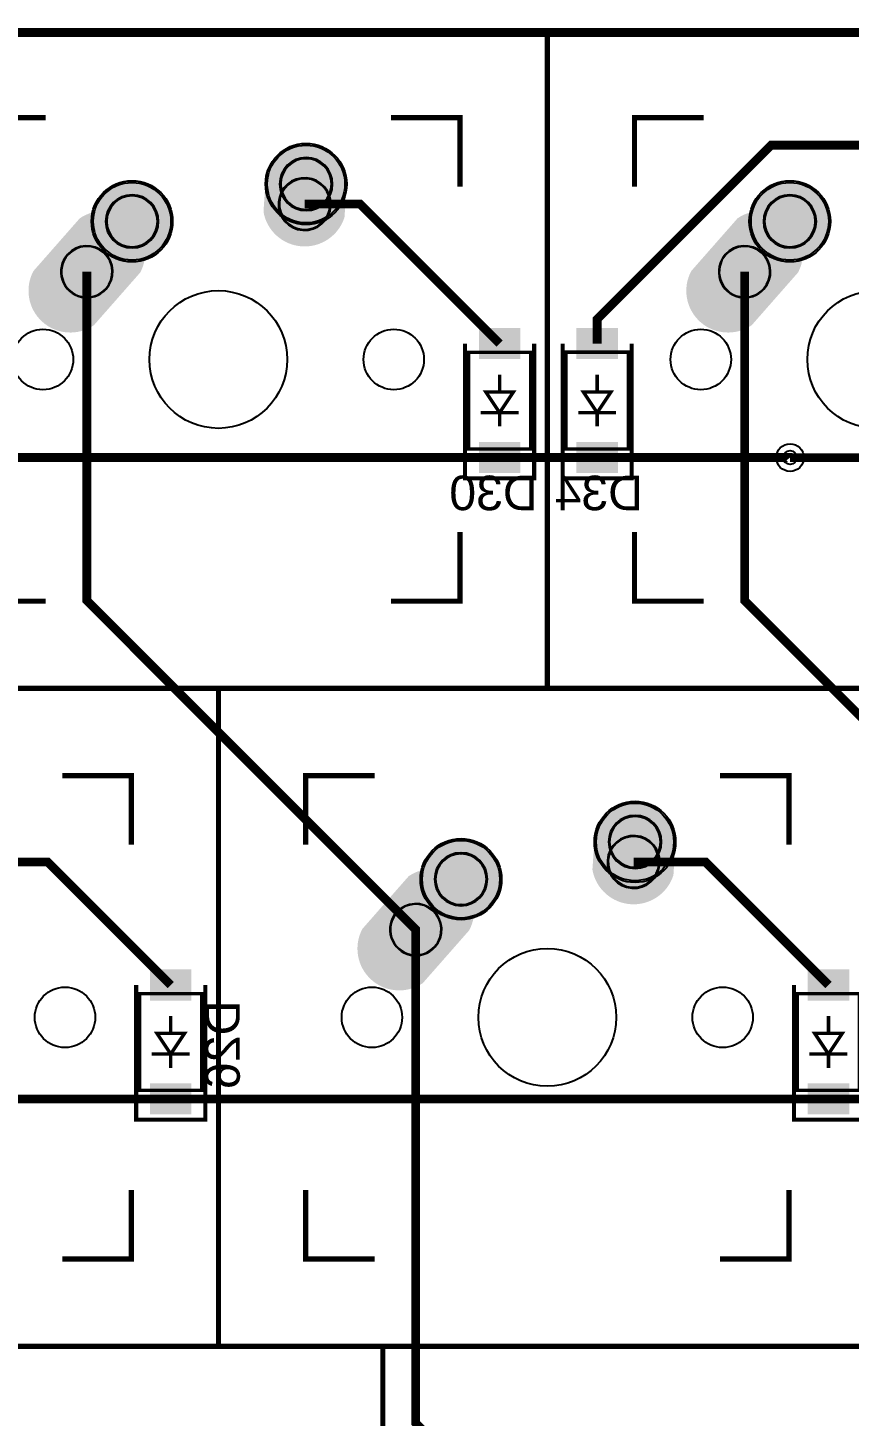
# Model space of a CAD drawing. Header units: millimetres. Extents: x 54 to 360, y -175 to -73.
# Drawn here: x 172.86 to 196.66, y -119.58 to -79.38 of the extents above; entities that cross this region are included whole.
import ezdxf

# ---------------------------------------------------------------- set-up
doc = ezdxf.new("R2010")
doc.units = ezdxf.units.MM
for name, color, linetype, true_color in [('BoardOutline', 7, 'Continuous', 0xff00ff), ('BottomLayer', 7, 'Continuous', 0x0000ff), ('BottomSilkLayer', 7, 'Continuous', 0x808000), ('BottomSolderMaskLayer', 7, 'Continuous', 0xaa00ff), ('Document', 7, 'Continuous', 0xffffff), ('Hole', 7, 'Continuous', 0x222222), ('Multi-Layer', 7, 'Continuous', 0xc0c0c0), ('TopLayer', 7, 'Continuous', 0xff0000), ('TopSolderMaskLayer', 7, 'Continuous', 0x800080)]:
    doc.layers.add(name, color=color, linetype=linetype, true_color=true_color)
doc.styles.get("Standard").update_dxf_attribs({"font": 'arial.ttf'})

msp = doc.modelspace()

# ---------------------------------------------------------------- hatches: boundary and pattern name
at = {"layer": 'BottomLayer'}
for points in [[(185.930794, -88.970866), (185.930794, -88.070944), (187.130944, -88.070944), (187.130944, -88.970866)], [(188.756544, -88.96985), (188.756544, -88.069928), (189.956694, -88.069928), (189.956694, -88.96985)], [(185.930794, -92.27083400000001), (185.930794, -91.370912), (187.130944, -91.370912), (187.130944, -92.27083400000001)], [(188.756544, -92.269818), (188.756544, -91.369896), (189.956694, -91.369896), (189.956694, -92.269818)], [(176.405794, -107.5436), (176.405794, -106.643424), (177.605944, -106.643424), (177.605944, -107.5436)], [(195.455794, -107.5436), (195.455794, -106.643424), (196.655944, -106.643424), (196.655944, -107.5436)], [(176.405794, -110.843568), (176.405794, -109.943646), (177.605944, -109.943646), (177.605944, -110.843568)], [(195.455794, -110.843568), (195.455794, -109.943646), (196.655944, -109.943646), (196.655944, -110.843568)]]:
    msp.add_hatch(color=256, dxfattribs=at).paths.add_polyline_path(points)
at = {"layer": 'BottomSolderMaskLayer'}
for points in [[(179.750212, -83.900518, 1), (182.10174400000002, -83.900518, 1)], [(182.03810836882502, -84.86440168973385, -0.7853981633974483), (179.6921482015116, -84.70261899472999), (179.73358363117498, -84.09639831026617, -0.7853981633974483), (182.0795437984884, -84.25818100527003)], [(174.71009, -84.98052600000001, 1), (177.06162200000003, -84.98052600000001, 1)], [(193.76212199999998, -84.98052600000001, 1), (196.113654, -84.98052600000001, 1)], [(174.78028821263703, -87.98873540280951, -0.7853981633974483), (173.03001579370502, -86.41830577797757), (174.37166778736298, -84.89230059719048, -0.7853981633974483), (176.121940206295, -86.46273022202243)], [(193.83232021263703, -87.98873540280951, -0.7853981633974483), (192.08204779370502, -86.41830577797757), (193.423699787363, -84.89230059719048, -0.7853981633974483), (195.17397220629502, -86.46273022202243)], [(189.277244, -102.950518, 1), (191.62877600000002, -102.950518, 1)], [(191.565140368825, -103.91440168973385, -0.7853981633974483), (189.2191802015116, -103.75261899472999), (189.260615631175, -103.14639831026616, -0.7853981633974483), (191.60657579848842, -103.30818100527003)], [(184.237122, -104.030272, 1), (186.58865400000002, -104.030272, 1)], [(184.30732021263705, -107.03848140280951, -0.7853981633974483), (182.55704779370504, -105.46805177797756), (183.898699787363, -103.94204659719048, -0.7853981633974483), (185.648972206295, -105.51247622202243)]]:
    msp.add_hatch(color=256, dxfattribs=at).paths.add_polyline_path(points)
at = {"layer": 'Multi-Layer'}
for points in [[(179.80101200000001, -83.900518, 1), (182.05094400000002, -83.900518, 1)], [(181.98814641980985, -84.84781056034375, -0.7853981633974483), (179.74354551658425, -84.69301782839902), (179.78354558019018, -84.11298943965626, -0.7853981633974483), (182.02814648341578, -84.26778217160098)], [(174.76089000000002, -84.98052600000001, 1), (177.01082200000002, -84.98052600000001, 1)], [(193.812922, -84.98052600000001, 1), (196.062854, -84.98052600000001, 1)], [(174.75827898802783, -87.92184331368402, -0.7853981633974483), (173.08362862219286, -86.41926547648795), (174.3936770119722, -84.95919268631599, -0.7853981633974483), (176.06832737780715, -86.46177052351206)], [(193.81031098802782, -87.92184331368402, -0.7853981633974483), (192.13566062219286, -86.41926547648795), (193.4457090119722, -84.95919268631599, -0.7853981633974483), (195.12035937780718, -86.46177052351206)], [(189.328044, -102.950518, 1), (191.577976, -102.950518, 1)], [(191.51517841980984, -103.89781056034376, -0.7853981633974483), (189.27057751658424, -103.74301782839903), (189.31057758019017, -103.16298943965626, -0.7853981633974483), (191.55517848341577, -103.31778217160098)], [(184.287922, -104.030272, 1), (186.537854, -104.030272, 1)], [(184.28531098802785, -106.971589313684, -0.7853981633974483), (182.61066062219288, -105.46901147648794), (183.9207090119722, -104.00893868631597, -0.7853981633974483), (185.59535937780717, -105.51151652351204)]]:
    msp.add_hatch(color=256, dxfattribs=at).paths.add_polyline_path(points)
at = {"layer": 'TopSolderMaskLayer'}
for points in [[(179.750212, -83.900518, 1), (182.10174400000002, -83.900518, 1)], [(182.03810836882502, -84.86440168973385, -0.7853981633974483), (179.6921482015116, -84.70261899472999), (179.73358363117498, -84.09639831026617, -0.7853981633974483), (182.0795437984884, -84.25818100527003)], [(174.71009, -84.98052600000001, 1), (177.06162200000003, -84.98052600000001, 1)], [(193.76212199999998, -84.98052600000001, 1), (196.113654, -84.98052600000001, 1)], [(174.78028821263703, -87.98873540280951, -0.7853981633974483), (173.03001579370502, -86.41830577797757), (174.37166778736298, -84.89230059719048, -0.7853981633974483), (176.121940206295, -86.46273022202243)], [(193.83232021263703, -87.98873540280951, -0.7853981633974483), (192.08204779370502, -86.41830577797757), (193.423699787363, -84.89230059719048, -0.7853981633974483), (195.17397220629502, -86.46273022202243)], [(189.277244, -102.950518, 1), (191.62877600000002, -102.950518, 1)], [(191.565140368825, -103.91440168973385, -0.7853981633974483), (189.2191802015116, -103.75261899472999), (189.260615631175, -103.14639831026616, -0.7853981633974483), (191.60657579848842, -103.30818100527003)], [(184.237122, -104.030272, 1), (186.58865400000002, -104.030272, 1)], [(184.30732021263705, -107.03848140280951, -0.7853981633974483), (182.55704779370504, -105.46805177797756), (183.898699787363, -103.94204659719048, -0.7853981633974483), (185.648972206295, -105.51247622202243)]]:
    msp.add_hatch(color=256, dxfattribs=at).paths.add_polyline_path(points)

# ---------------------------------------------------------------- linework, layer by layer
at = {"layer": 'BoardOutline', "const_width": 0.254}
msp.add_lwpolyline([(56.134, -79.502), (200.644252, -79.515208)], dxfattribs=at)
at = {"layer": 'BottomLayer', "const_width": 0.254}
for points in [[(189.35674600000002, -88.519762), (189.35674600000002, -87.81592800000001), (194.397122, -82.77555199999999), (198.232776, -82.77555199999999), (199.937878, -84.4804)], [(180.88584600000002, -84.4804), (182.490364, -84.4804), (186.53099600000002, -88.520778)], [(72.230996, -91.818714), (189.35573, -91.818714), (189.35674600000002, -91.81973), (194.94373000000002, -91.81973), (194.94449200000003, -91.82074600000001)], [(171.36287800000002, -103.5304), (173.44263, -103.5304), (177.005996, -107.093512)], [(190.412878, -103.5304), (192.49263000000002, -103.5304), (196.055742, -107.093512)], [(77.78724600000001, -110.39348), (100.80599600000001, -110.39348), (119.855996, -110.39348), (138.90599600000002, -110.39348), (157.955996, -110.39348), (177.005996, -110.39348), (196.055742, -110.39348), (208.756758, -110.39348), (208.78749200000001, -110.362746)]]:
    msp.add_lwpolyline(points, dxfattribs=at)
at = {"layer": 'BottomSilkLayer', "const_width": 0.119888}
for points in [[(187.53099400000002, -88.520778), (187.53099400000002, -92.420694), (185.530998, -92.420694), (185.530998, -88.520778)], [(190.35674400000002, -88.519762), (190.35674400000002, -92.419932), (188.356748, -92.419932), (188.356748, -88.519762)], [(178.00599400000002, -107.093512), (178.00599400000002, -110.99342800000001), (176.005998, -110.99342800000001), (176.005998, -107.093512)], [(197.05574, -107.093512), (197.05574, -110.99342800000001), (195.055744, -110.99342800000001), (195.055744, -107.093512)]]:
    msp.add_lwpolyline(points, dxfattribs=at)
at = {"layer": 'BottomSolderMaskLayer'}
for points in [[(180.92584526507113, -83.13224823165501), (180.9261107349289, -83.13224823165501)], [(175.8857232650711, -84.21225623165502), (175.8859887349289, -84.21225623165502)], [(181.64549531203255, -84.42814560804122), (181.64549531203255, -84.42788013818344)], [(194.9377552650711, -84.21225623165502), (194.93802073492887, -84.21225623165502)], [(180.12619668796748, -84.53291986181655), (180.12619668796748, -84.53265439195877)], [(180.92584526507113, -84.668787768345), (180.9261107349289, -84.668787768345)], [(174.01557555217738, -85.93787384874251), (174.01573162867456, -85.9376614728563)], [(175.8857232650711, -85.748795768345), (175.8859887349289, -85.748795768345)], [(193.06760755217738, -85.93787384874251), (193.06776362867456, -85.9376614728563)], [(194.9377552650711, -85.748795768345), (194.93802073492887, -85.748795768345)], [(175.13622437132545, -86.94337452714369), (175.13638044782263, -86.94316215125748)], [(194.18825637132545, -86.94337452714369), (194.18841244782263, -86.94316215125748)], [(190.4528772650711, -102.18224823165501), (190.4531427349289, -102.18224823165501)], [(185.41275526507113, -103.262002231655), (185.4130207349289, -103.262002231655)], [(189.65322868796747, -103.58291986181655), (189.65322868796747, -103.58265439195878)], [(190.4528772650711, -103.718787768345), (190.4531427349289, -103.718787768345)], [(191.17252731203254, -103.47814560804122), (191.17252731203254, -103.47788013818345)], [(185.41275526507113, -104.79854176834499), (185.4130207349289, -104.79854176834499)], [(183.54260755217737, -104.98761984874251), (183.54276362867455, -104.98740747285632)], [(184.66325637132545, -105.99312052714369), (184.66341244782262, -105.9929081512575)]]:
    msp.add_lwpolyline(points, close=True, dxfattribs=at)
for centre in [(180.92597800000001, -83.900518), (175.88585600000002, -84.98052600000001), (194.937888, -84.98052600000001), (190.45301, -102.950518), (185.412888, -104.030272)]:
    msp.add_circle(centre, 1.1757659999999999, dxfattribs=at)
for centre, radius, start, end in [((180.9261107349289, -83.900518), 0.7682697683449988, 90, 270), ((180.92584526507113, -83.900518), 0.7682697683449988, 270, 90), ((180.88584600000002, -84.48053273492889), 0.7614535365569212, 356.055, 176.055), ((175.8859887349289, -84.98052600000001), 0.7682697683449988, 90, 270), ((175.8857232650711, -84.98052600000001), 0.7682697683449988, 270, 90), ((180.88584600000002, -84.4802672650711), 0.7614535365569212, 176.055, 356.055), ((194.93802073492887, -84.98052600000001), 0.7682697683449988, 90, 270), ((194.9377552650711, -84.98052600000001), 0.7682697683449988, 270, 90), ((174.5760560382486, -86.4404118120569), 0.7528089714733732, 138.1, 318.1), ((174.57589996175142, -86.4406241879431), 0.7528089714733732, 318.1, 138.1), ((193.6280880382486, -86.4404118120569), 0.7528089714733732, 138.1, 318.1), ((193.62793196175141, -86.4406241879431), 0.7528089714733732, 318.1, 138.1), ((190.4531427349289, -102.950518), 0.7682697683449988, 90, 270), ((190.4528772650711, -102.950518), 0.7682697683449988, 270, 90), ((190.412878, -103.53053273492888), 0.7614535365569212, 356.055, 176.055), ((185.4130207349289, -104.030272), 0.7682697683449988, 90, 270), ((185.41275526507113, -104.030272), 0.7682697683449988, 270, 90), ((190.412878, -103.53026726507112), 0.7614535365569212, 176.055, 356.055), ((184.1029319617514, -105.4903701879431), 0.7528089714733732, 318.1, 138.1), ((184.1030880382486, -105.4901578120569), 0.7528089714733732, 138.1, 318.1)]:
    msp.add_arc(centre, radius, start, end, dxfattribs=at)
at = {"layer": 'Document'}
for points, const_width in [([(168.86097800000002, -79.455518), (187.910978, -79.455518), (187.910978, -98.50551800000001), (168.86097800000002, -98.50551800000001), (168.86097800000002, -79.455518)], 0.150114), ([(187.91301, -79.455518), (206.96275599999998, -79.455518), (206.96275599999998, -98.50551800000001), (187.91301, -98.50551800000001), (187.91301, -79.455518)], 0.150114), ([(187.43091800000002, -88.770714), (185.63082, -88.770714), (185.63082, -91.57081), (187.43091800000002, -91.57081), (187.43091800000002, -88.770714)], 0.10007600000000001), ([(190.25666800000002, -88.769698), (188.45657, -88.769698), (188.45657, -91.569794), (190.25666800000002, -91.569794), (190.25666800000002, -88.769698)], 0.10007600000000001), ([(186.930792, -89.920826), (186.130946, -89.920826), (186.53099600000002, -90.52077399999999), (186.930792, -89.920826)], 0.10007600000000001), ([(189.756542, -89.91981), (188.956696, -89.91981), (189.35674600000002, -90.51975800000001), (189.756542, -89.91981)], 0.10007600000000001), ([(159.33801000000003, -98.50551800000001), (178.38801, -98.50551800000001), (178.38801, -117.555264), (159.33801000000003, -117.555264), (159.33801000000003, -98.50551800000001)], 0.150114), ([(178.38801, -98.50551800000001), (197.437756, -98.50551800000001), (197.437756, -117.555264), (178.38801, -117.555264), (178.38801, -98.50551800000001)], 0.150114), ([(177.905918, -107.34344800000001), (176.10582000000002, -107.34344800000001), (176.10582000000002, -110.143544), (177.905918, -110.143544), (177.905918, -107.34344800000001)], 0.10007600000000001), ([(196.955918, -107.34344800000001), (195.15582, -107.34344800000001), (195.15582, -110.143544), (196.955918, -110.143544), (196.955918, -107.34344800000001)], 0.10007600000000001), ([(177.405792, -108.49356), (176.605946, -108.49356), (177.005996, -109.093508), (177.405792, -108.49356)], 0.10007600000000001), ([(196.455792, -108.49356), (195.655946, -108.49356), (196.055742, -109.093508), (196.455792, -108.49356)], 0.10007600000000001), ([(164.100002, -117.555264), (183.150002, -117.555264), (183.150002, -136.605264), (164.100002, -136.605264), (164.100002, -117.555264)], 0.150114), ([(183.150002, -117.555264), (202.199748, -117.555264), (202.199748, -136.605264), (183.150002, -136.605264), (183.150002, -117.555264)], 0.150114)]:
    msp.add_lwpolyline(points, close=True, dxfattribs=dict(at, const_width=const_width))
for points, const_width in [([(173.385988, -81.980532), (171.38599200000002, -81.980532), (171.38599200000002, -83.980528)], 0.150114), ([(183.385968, -81.980532), (185.385964, -81.980532), (185.385964, -83.980528)], 0.150114), ([(192.437766, -81.980532), (190.43777, -81.980532), (190.43777, -83.980528)], 0.150114), ([(186.53099600000002, -89.920826), (186.53099600000002, -89.42070000000001)], 0.10007600000000001), ([(189.35674600000002, -89.91981), (189.35674600000002, -89.419938)], 0.10007600000000001), ([(187.080906, -90.52077399999999), (186.53099600000002, -90.52077399999999), (185.980832, -90.52077399999999)], 0.10007600000000001), ([(186.53099600000002, -90.92082400000001), (186.53099600000002, -90.52077399999999)], 0.10007600000000001), ([(189.906656, -90.51975800000001), (189.35674600000002, -90.51975800000001), (188.806582, -90.51975800000001)], 0.10007600000000001), ([(189.35674600000002, -90.919808), (189.35674600000002, -90.51975800000001)], 0.10007600000000001), ([(171.38599200000002, -93.980508), (171.38599200000002, -95.980504), (173.385988, -95.980504)], 0.150114), ([(183.385968, -95.980504), (185.385964, -95.980504), (185.385964, -93.980508)], 0.150114), ([(190.43777, -93.980508), (190.43777, -95.980504), (192.437766, -95.980504)], 0.150114), ([(173.863, -101.030278), (175.862996, -101.030278), (175.862996, -103.03027399999999)], 0.150114), ([(182.91302, -101.030278), (180.913024, -101.030278), (180.913024, -103.03027399999999)], 0.150114), ([(192.913, -101.030278), (194.91299600000002, -101.030278), (194.91299600000002, -103.03027399999999)], 0.150114), ([(177.005996, -108.49356), (177.005996, -107.993434)], 0.10007600000000001), ([(196.055742, -108.49356), (196.055742, -107.993434)], 0.10007600000000001), ([(177.555906, -109.093508), (177.005996, -109.093508), (176.455832, -109.093508)], 0.10007600000000001), ([(177.005996, -109.49355800000001), (177.005996, -109.093508)], 0.10007600000000001), ([(196.605906, -109.093508), (196.055742, -109.093508), (195.505832, -109.093508)], 0.10007600000000001), ([(196.055742, -109.49355800000001), (196.055742, -109.093508)], 0.10007600000000001), ([(173.863, -115.03025), (175.862996, -115.03025), (175.862996, -113.030254)], 0.150114), ([(180.913024, -113.030254), (180.913024, -115.03025), (182.91302, -115.03025)], 0.150114), ([(192.913, -115.03025), (194.91299600000002, -115.03025), (194.91299600000002, -113.030254)], 0.150114)]:
    msp.add_lwpolyline(points, dxfattribs=dict(at, const_width=const_width))
at = {"layer": 'Hole'}
msp.add_circle((194.94449200000003, -91.82074600000001), 0.19989800000000002, dxfattribs=at)
at = {"layer": 'Multi-Layer'}
for points in [[(180.92585100000002, -83.165442), (180.926105, -83.165442)], [(175.885729, -84.24545), (175.885983, -84.24545)], [(181.61918027567566, -84.42995461726711), (181.61918027567566, -84.4297006172671)], [(194.937761, -84.24545), (194.938015, -84.24545)], [(180.15251172432437, -84.5310993827329), (180.15251172432437, -84.53084538273289)], [(180.92585100000002, -84.63559400000001), (180.926105, -84.63559400000001)], [(174.02877624584258, -85.94971191645458), (174.0289286458426, -85.94950871645457)], [(175.885729, -85.71560200000002), (175.885983, -85.71560200000002)], [(193.08080824584258, -85.94971191645458), (193.08096064584257, -85.94950871645457)], [(194.937761, -85.71560200000002), (194.938015, -85.71560200000002)], [(175.12302735415741, -86.93152728354544), (175.12317975415743, -86.93132408354543)], [(194.1750593541574, -86.93152728354544), (194.1752117541574, -86.93132408354543)], [(190.45288299999999, -102.215442), (190.45313700000003, -102.215442)], [(185.412761, -103.29519599999999), (185.413015, -103.29519599999999)], [(189.67954372432436, -103.5810993827329), (189.67954372432436, -103.58084538273289)], [(190.45288299999999, -103.68559400000001), (190.45313700000003, -103.68559400000001)], [(191.14621227567565, -103.47995461726711), (191.14621227567565, -103.4797006172671)], [(185.412761, -104.765348), (185.413015, -104.765348)], [(183.5558082458426, -104.99945791645457), (183.5559606458426, -104.99925471645457)], [(184.65005935415743, -105.98127328354543), (184.65021175415743, -105.98107008354543)]]:
    msp.add_lwpolyline(points, close=True, dxfattribs=at)
for centre, radius in [((180.92597800000001, -83.900518), 1.1249660000000001), ((175.88585600000002, -84.98052600000001), 1.1249660000000001), ((194.937888, -84.98052600000001), 1.1249660000000001), ((178.385978, -88.980518), 1.9939), ((197.437756, -88.980518), 1.9939), ((173.305978, -88.980518), 0.87503), ((183.465978, -88.980518), 0.87503), ((192.35801, -88.980518), 0.87503), ((194.94449200000003, -91.82074600000001), 0.40005), ((190.45301, -102.950518), 1.1249660000000001), ((185.412888, -104.030272), 1.1249660000000001), ((187.91301, -108.03026399999999), 1.9939), ((173.94301000000002, -108.03026399999999), 0.87503), ((182.83301000000003, -108.03026399999999), 0.87503), ((192.99301000000003, -108.03026399999999), 0.87503)]:
    msp.add_circle(centre, radius, dxfattribs=at)
for centre, start, end in [((180.926105, -83.900518), 90, 270), ((180.92585100000002, -83.900518), 270, 90), ((180.88584600000002, -84.48052700000001), 356.055, 176.055), ((175.885983, -84.98052600000001), 90, 270), ((175.885729, -84.98052600000001), 270, 90), ((180.88584600000002, -84.480273), 176.055, 356.055), ((194.938015, -84.98052600000001), 90, 270), ((194.937761, -84.98052600000001), 270, 90), ((174.57605420000002, -86.4404164), 138.1, 318.1), ((174.5759018, -86.4406196), 318.1, 138.1), ((193.62808619999998, -86.4404164), 138.1, 318.1), ((193.6279338, -86.4406196), 318.1, 138.1), ((190.45313700000003, -102.950518), 90, 270), ((190.45288299999999, -102.950518), 270, 90), ((190.412878, -103.530527), 356.055, 176.055), ((185.413015, -104.030272), 90, 270), ((185.412761, -104.030272), 270, 90), ((190.412878, -103.530273), 176.055, 356.055), ((184.10293380000002, -105.4903656), 318.1, 138.1), ((184.1030862, -105.4901624), 138.1, 318.1)]:
    msp.add_arc(centre, 0.7350760000000001, start, end, dxfattribs=at)
at = {"layer": 'TopLayer', "const_width": 0.254}
for points in [[(174.57597800000002, -86.440518), (174.57597800000002, -95.963486), (184.10301, -105.490264), (184.10301, -119.778272), (188.865002, -124.540264), (188.865002, -132.44449), (188.959236, -132.44449)], [(193.62801000000002, -86.440518), (193.62801000000002, -95.965518), (203.15275599999998, -105.490264), (203.15275599999998, -119.778272), (207.914748, -124.540264), (207.914748, -131.842002), (207.914748, -134.065518), (198.390002, -143.590518), (207.41132000000002, -143.590518), (215.0237, -151.202644), (224.897442, -151.202644), (225.17049200000002, -151.475694)], [(194.94449200000003, -91.82074600000001), (221.36049200000002, -91.82074600000001)]]:
    msp.add_lwpolyline(points, dxfattribs=at)
at = {"layer": 'TopSolderMaskLayer'}
for points in [[(180.92584526507113, -83.13224823165501), (180.9261107349289, -83.13224823165501)], [(175.8857232650711, -84.21225623165502), (175.8859887349289, -84.21225623165502)], [(181.64549531203255, -84.42814560804122), (181.64549531203255, -84.42788013818344)], [(194.9377552650711, -84.21225623165502), (194.93802073492887, -84.21225623165502)], [(180.12619668796748, -84.53291986181655), (180.12619668796748, -84.53265439195877)], [(180.92584526507113, -84.668787768345), (180.9261107349289, -84.668787768345)], [(174.01557555217738, -85.93787384874251), (174.01573162867456, -85.9376614728563)], [(175.8857232650711, -85.748795768345), (175.8859887349289, -85.748795768345)], [(193.06760755217738, -85.93787384874251), (193.06776362867456, -85.9376614728563)], [(194.9377552650711, -85.748795768345), (194.93802073492887, -85.748795768345)], [(175.13622437132545, -86.94337452714369), (175.13638044782263, -86.94316215125748)], [(194.18825637132545, -86.94337452714369), (194.18841244782263, -86.94316215125748)], [(190.4528772650711, -102.18224823165501), (190.4531427349289, -102.18224823165501)], [(185.41275526507113, -103.262002231655), (185.4130207349289, -103.262002231655)], [(189.65322868796747, -103.58291986181655), (189.65322868796747, -103.58265439195878)], [(190.4528772650711, -103.718787768345), (190.4531427349289, -103.718787768345)], [(191.17252731203254, -103.47814560804122), (191.17252731203254, -103.47788013818345)], [(185.41275526507113, -104.79854176834499), (185.4130207349289, -104.79854176834499)], [(183.54260755217737, -104.98761984874251), (183.54276362867455, -104.98740747285632)], [(184.66325637132545, -105.99312052714369), (184.66341244782262, -105.9929081512575)]]:
    msp.add_lwpolyline(points, close=True, dxfattribs=at)
for centre in [(180.92597800000001, -83.900518), (175.88585600000002, -84.98052600000001), (194.937888, -84.98052600000001), (190.45301, -102.950518), (185.412888, -104.030272)]:
    msp.add_circle(centre, 1.1757659999999999, dxfattribs=at)
for centre, radius, start, end in [((180.9261107349289, -83.900518), 0.7682697683449988, 90, 270), ((180.92584526507113, -83.900518), 0.7682697683449988, 270, 90), ((180.88584600000002, -84.48053273492889), 0.7614535365569212, 356.055, 176.055), ((175.8859887349289, -84.98052600000001), 0.7682697683449988, 90, 270), ((175.8857232650711, -84.98052600000001), 0.7682697683449988, 270, 90), ((180.88584600000002, -84.4802672650711), 0.7614535365569212, 176.055, 356.055), ((194.93802073492887, -84.98052600000001), 0.7682697683449988, 90, 270), ((194.9377552650711, -84.98052600000001), 0.7682697683449988, 270, 90), ((174.5760560382486, -86.4404118120569), 0.7528089714733732, 138.1, 318.1), ((174.57589996175142, -86.4406241879431), 0.7528089714733732, 318.1, 138.1), ((193.6280880382486, -86.4404118120569), 0.7528089714733732, 138.1, 318.1), ((193.62793196175141, -86.4406241879431), 0.7528089714733732, 318.1, 138.1), ((190.4531427349289, -102.950518), 0.7682697683449988, 90, 270), ((190.4528772650711, -102.950518), 0.7682697683449988, 270, 90), ((190.412878, -103.53053273492888), 0.7614535365569212, 356.055, 176.055), ((185.4130207349289, -104.030272), 0.7682697683449988, 90, 270), ((185.41275526507113, -104.030272), 0.7682697683449988, 270, 90), ((190.412878, -103.53026726507112), 0.7614535365569212, 176.055, 356.055), ((184.1029319617514, -105.4903701879431), 0.7528089714733732, 318.1, 138.1), ((184.1030880382486, -105.4901578120569), 0.7528089714733732, 138.1, 318.1)]:
    msp.add_arc(centre, radius, start, end, dxfattribs=at)

# ---------------------------------------------------------------- texts
at = {"layer": 'BottomSilkLayer', "text_generation_flag": 2}
for s, p in [('D30', (187.635642, -93.344746)), ('D34', (190.683642, -93.344746))]:
    msp.add_text(s, height=0.9999979999999999, dxfattribs=at).set_placement(p)
msp.add_text('D26', height=0.9999979999999999, rotation=90, dxfattribs=at).set_placement((179.00599200000002, -107.5436))

doc.saveas('drawing.dxf')
